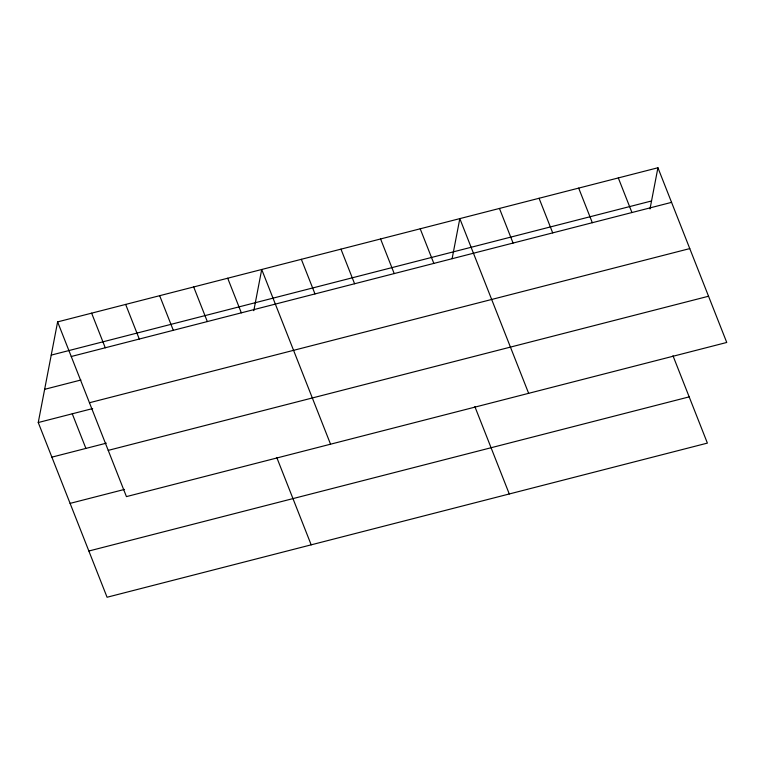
<?xml version="1.0" encoding="UTF-8"?>
<svg xmlns="http://www.w3.org/2000/svg" width="765" height="765" viewBox="0 0 765 765"><rect width="100%" height="100%" fill="white"/><g stroke="black" fill="none" stroke-linecap="round" stroke-linejoin="round"><path stroke-width="1.15" d="M672.971 355.735L707.386 443.107L107.071 597.245L38.25 422.538L57.614 321.893L657.929 167.755L726.75 342.462L126.435 496.609L57.614 321.893M253.798 310.686L261.716 269.49L330.547 444.197M452.115 258.675L459.822 218.618L528.644 393.334M650.001 208.95L657.929 167.755M51.226 355.103L651.541 200.966M71.25 356.509L671.565 202.362M44.638 389.328L80.927 380.004M89.457 402.744L689.772 248.596M38.25 422.538L92.68 408.558M51.886 457.145L106.316 443.174M108.228 450.375L708.543 296.237M70.093 503.38L124.523 489.409M88.864 551.01L689.179 396.872M618.311 177.929L631.938 212.536M578.684 188.104L592.32 222.711M539.067 198.269L552.703 232.885M499.449 208.443L513.076 243.06M420.205 228.792L433.841 263.409M474.864 406.598L509.28 493.97M380.588 238.967L394.214 273.583M340.961 249.141L354.597 283.758M301.343 259.316L314.979 293.923M227.702 278.221L241.338 312.837M276.758 457.47L311.183 544.843M193.688 286.961L207.325 321.568M159.665 295.692L173.301 330.308M125.651 304.422L139.287 339.038M91.628 313.162L105.264 347.779M72.264 413.798L85.9 448.414"/></g></svg>
